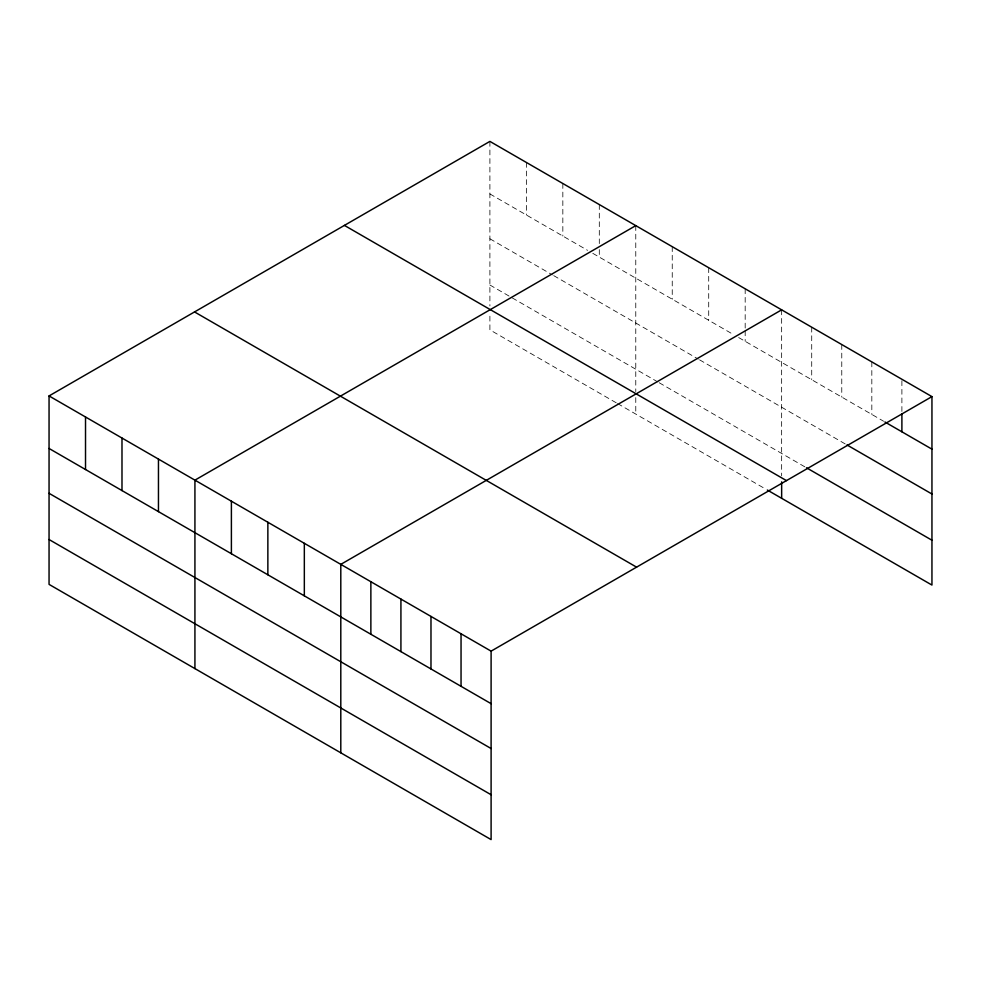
<?xml version="1.0" encoding="UTF-8"?>
<svg xmlns="http://www.w3.org/2000/svg" width="981" height="981" viewBox="0 0 981 981"><rect width="100%" height="100%" fill="white"/><g stroke="black" fill="none" stroke-linecap="round" stroke-linejoin="round"><path stroke-width="0.74" stroke-dasharray="4.91 3.68" d="M489.899 193.931L587.582 250.339M592.794 253.343L733.457 334.558M738.668 337.562L883.599 421.229M489.899 238.788L552.413 274.888M553.725 275.636L698.3 359.107M699.6 359.855L845.696 444.209M489.899 285.005L657.92 382.014M659.22 382.762L805.18 467.03M616.24 402.799L489.899 329.861L489.899 313.417M617.54 403.547L766.026 489.274M901.895 380.763L901.895 412.29M871.827 361.915L871.827 414.448M841.772 344.552L841.772 397.084M811.716 327.2L811.716 379.733M781.649 309.849L781.649 475.871M745.18 288.794L745.18 329.322M745.18 330.818L745.18 341.327M708.711 267.739L708.711 320.272M672.243 246.685L672.243 299.217M635.774 225.63L635.774 391.652M635.774 397.636L635.774 414.08M599.305 204.575L599.305 243.595M599.305 249.603L599.305 257.108M562.836 183.508L562.836 236.053M526.368 162.454L526.368 214.998M489.899 141.399L489.899 305.937"/><path stroke-width="1.47" d="M49.05 395.932L491.101 651.139L491.101 839.601L49.05 584.382L49.05 395.932L489.899 141.399L931.95 396.618L931.95 585.068L767.326 490.034M635.774 225.63L194.925 480.15L194.925 668.601M781.649 309.849L340.799 564.369L340.799 752.819M491.101 651.139L931.95 396.618M884.899 421.989L931.95 449.151M846.995 444.957L931.95 494.007M806.48 467.778L931.95 540.224M344.417 225.397L786.468 480.616M194.532 311.933L636.583 567.153M49.05 448.464L491.101 703.671M49.05 493.308L491.101 748.528M49.05 539.525L491.101 794.745M901.895 413.786L901.895 431.799M781.649 481.855L781.649 498.299M461.045 633.787L461.045 686.32M430.978 616.436L430.978 668.968M400.922 599.072L400.922 651.605M370.867 581.721L370.867 634.253M304.331 543.315L304.331 595.847M267.862 522.26L267.862 574.792M231.393 501.205L231.393 553.738M158.456 459.096L158.456 511.628M121.987 438.041L121.987 490.574M85.519 416.986L85.519 469.519"/></g></svg>
